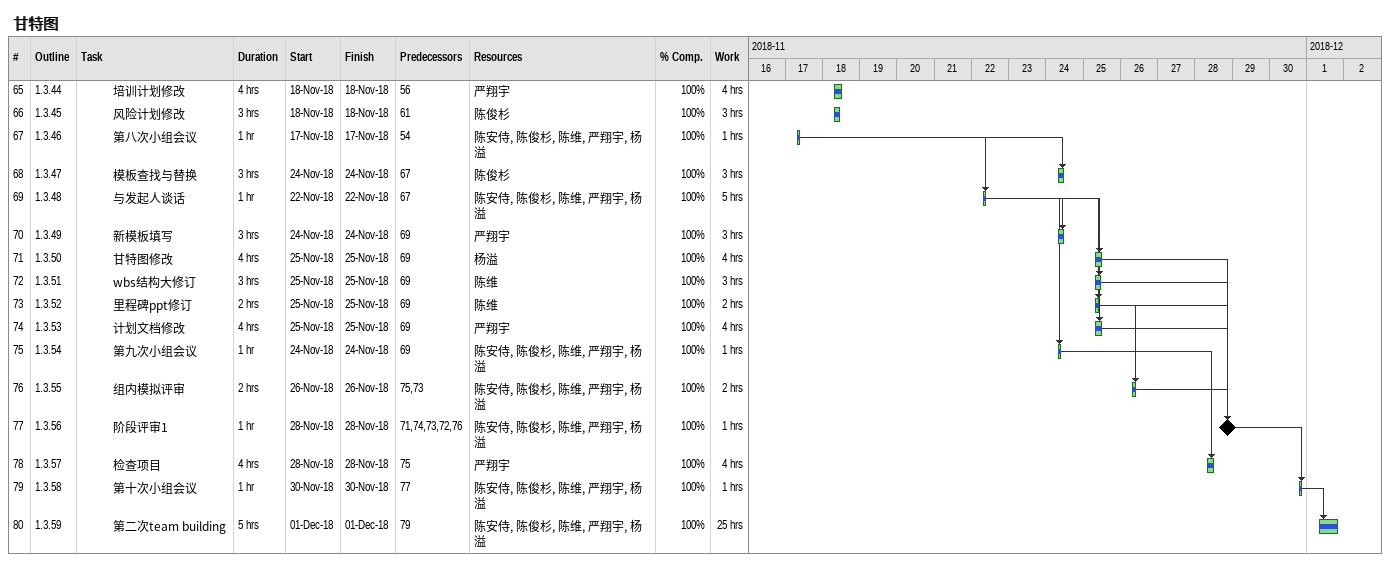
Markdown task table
甘特图

| ID | WBS | Task | Duration | Start | Finish | Predecessors | Resources | % complete | Work (h) |
|---|---|---|---|---|---|---|---|---|---|
| 65 | 1.3.44 | 培训计划修改 | 4h | 2018-11-18 | 2018-11-18 | 56 | 严翔宇 | 100 | 4 |
| 66 | 1.3.45 | 风险计划修改 | 3h | 2018-11-18 | 2018-11-18 | 61 | 陈俊杉 | 100 | 3 |
| 67 | 1.3.46 | 第八次小组会议 | 1h | 2018-11-17 | 2018-11-17 | 54 | 陈安侍, 陈俊杉, 陈维, 严翔宇, 杨溢 | 100 | 1 |
| 68 | 1.3.47 | 模板查找与替换 | 3h | 2018-11-24 | 2018-11-24 | 67 | 陈俊杉 | 100 | 3 |
| 69 | 1.3.48 | 与发起人谈话 | 1h | 2018-11-22 | 2018-11-22 | 67 | 陈安侍, 陈俊杉, 陈维, 严翔宇, 杨溢 | 100 | 5 |
| 70 | 1.3.49 | 新模板填写 | 3h | 2018-11-24 | 2018-11-24 | 69 | 严翔宇 | 100 | 3 |
| 71 | 1.3.50 | 甘特图修改 | 4h | 2018-11-25 | 2018-11-25 | 69 | 杨溢 | 100 | 4 |
| 72 | 1.3.51 | wbs结构大修订 | 3h | 2018-11-25 | 2018-11-25 | 69 | 陈维 | 100 | 3 |
| 73 | 1.3.52 | 里程碑ppt修订 | 2h | 2018-11-25 | 2018-11-25 | 69 | 陈维 | 100 | 2 |
| 74 | 1.3.53 | 计划文档修改 | 4h | 2018-11-25 | 2018-11-25 | 69 | 严翔宇 | 100 | 4 |
| 75 | 1.3.54 | 第九次小组会议 | 1h | 2018-11-24 | 2018-11-24 | 69 | 陈安侍, 陈俊杉, 陈维, 严翔宇, 杨溢 | 100 | 1 |
| 76 | 1.3.55 | 组内模拟评审 | 2h | 2018-11-26 | 2018-11-26 | 75, 73 | 陈安侍, 陈俊杉, 陈维, 严翔宇, 杨溢 | 100 | 2 |
| 77 | 1.3.56 | 阶段评审1 | 1h | 2018-11-28 | 2018-11-28 | 71, 74, 73, 72, 76 | 陈安侍, 陈俊杉, 陈维, 严翔宇, 杨溢 | 100 | 1 |
| 78 | 1.3.57 | 检查项目 | 4h | 2018-11-28 | 2018-11-28 | 75 | 严翔宇 | 100 | 4 |
| 79 | 1.3.58 | 第十次小组会议 | 1h | 2018-11-30 | 2018-11-30 | 77 | 陈安侍, 陈俊杉, 陈维, 严翔宇, 杨溢 | 100 | 1 |
| 80 | 1.3.59 | 第二次team building | 5h | 2018-12-01 | 2018-12-01 | 79 | 陈安侍, 陈俊杉, 陈维, 严翔宇, 杨溢 | 100 | 25 |
